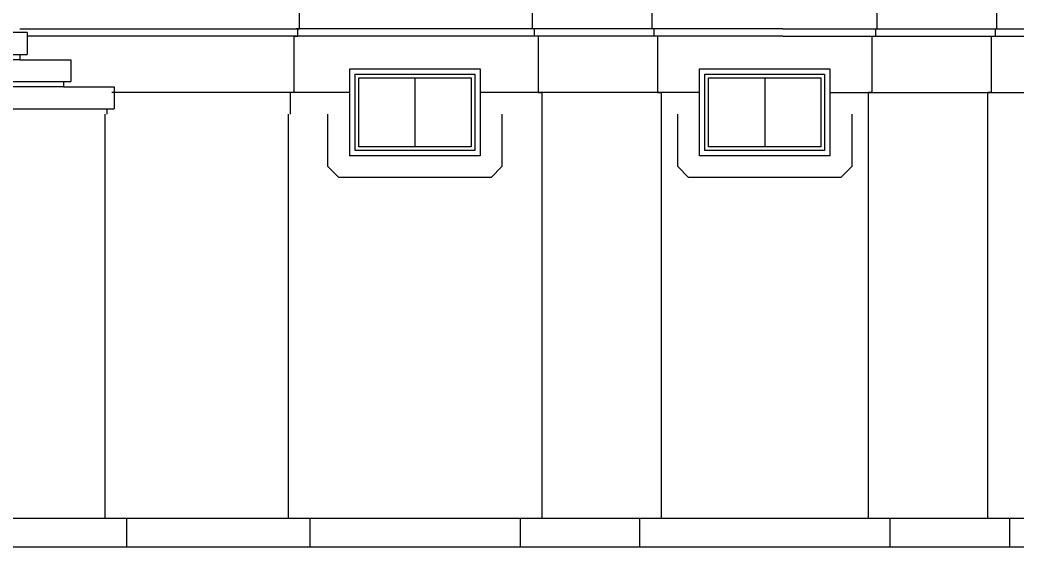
# Model space of a CAD drawing. Header units: metres. Extents: x -770 to 770, y 0 to 641.
# Drawn here: x 101.7 to 376.8, y 0 to 145.5 of the extents above; entities that cross this region are included whole.
import ezdxf

# ---------------------------------------------------------------- set-up
doc = ezdxf.new("R2010")
doc.units = ezdxf.units.M

msp = doc.modelspace()

# ---------------------------------------------------------------- linework, layer by layer
at = {"layer": 'EL-Stair'}
for points in [[(103.71, 142), (-103.09, 142), (-103.09, 136), (103.71, 136)], [(103.71, 142), (103.71, 136)], [(-101.09, 136), (-101.09, 134.5), (-115.09, 134.5), (-115.09, 128.5), (115.71, 128.5)], [(101.71, 136), (101.71, 134.5), (115.71, 134.5), (115.71, 128.5)], [(-113.09, 128.5), (-113.09, 127), (-127.09, 127), (-127.09, 121), (127.71, 121)], [(113.71, 128.5), (113.71, 127), (127.71, 127), (127.71, 121)], [(125.71, 121), (125.71, 119.5)]]:
    msp.add_lwpolyline(points, dxfattribs=at)
at = {"layer": 'EL-Trim', "color": 8}
for p, q in [((101.71, 143), (178.35, 143)), ((312.19, 143), (177.96, 143)), ((312.19, 143), (436.42, 143))]:
    msp.add_line(p, q, dxfattribs=at)
at = {"layer": 'EL-Wall'}
for p, q in [((243.16, 143), (243.16, 148)), ((276.13, 143, -0.34), (276.13, 148, -0.34)), ((338.24, 143, -0.34), (338.24, 148, -0.34)), ((371.18, 143), (371.18, 148)), ((177.31, 141), (178.35, 141)), ((178.35, 141), (178.35, 143)), ((243.62, 143), (243.16, 143)), ((243.62, 143), (243.62, 141)), ((244.66, 141), (243.62, 141)), ((276.59, 143, -0.34), (276.13, 143, -0.34)), ((276.59, 143, -0.34), (276.59, 141, -0.34)), ((277.63, 141, -0.34), (276.59, 141, -0.34)), ((336.74, 141, -0.34), (337.78, 141, -0.34)), ((337.78, 143, -0.34), (337.78, 141, -0.34)), ((337.78, 143, -0.34), (338.24, 143, -0.34)), ((369.68, 141), (370.72, 141)), ((370.72, 143), (370.72, 141)), ((370.72, 143), (371.18, 143))]:
    msp.add_line(p, q, dxfattribs=at)
msp.add_lwpolyline([(178.35, 143), (178.81, 143), (178.81, 148)], dxfattribs=at)
at = {"layer": 'FP-Above'}
for points in [[(227.18, 119.5), (227.18, 109.5), (194.18, 109.5), (194.18, 119.5)], [(226.18, 119.5), (226.18, 110.5), (195.18, 110.5), (195.18, 119.5)], [(210.68, 119.5), (210.68, 110.5)], [(323.68, 119.5), (323.68, 109.5), (290.68, 109.5), (290.68, 119.5)], [(322.68, 119.5), (322.68, 110.5), (291.68, 110.5), (291.68, 119.5)], [(307.18, 119.5), (307.18, 110.5)]]:
    msp.add_lwpolyline(points, dxfattribs=at)
at = {"layer": 'FP-Footing'}
for p, q in [((125.09, 119.5), (125.09, 8)), ((175.69, 119.5), (175.69, 8)), ((245.69, 119.5), (245.69, 8)), ((278.63, 119.5, -0.34), (278.63, 8, -0.34)), ((335.74, 119.5, -0.34), (335.74, 8, -0.34)), ((368.69, 119.5), (368.69, 8)), ((-769.69, 8), (769.69, 8)), ((131.09, 8), (131.09, 0)), ((181.69, 8), (181.69, 0)), ((239.69, 8), (239.69, 0)), ((272.63, 8, -0.34), (272.63, 0, -0.34)), ((341.74, 8, -0.34), (341.74, 0, -0.34)), ((374.69, 8), (374.69, 0)), ((769.69, 0), (-0.31, 0))]:
    msp.add_line(p, q, dxfattribs=at)
for points in [[(234.68, 119.5), (234.68, 105), (231.68, 102), (189.68, 102), (186.68, 105), (186.68, 119.5)], [(228.68, 119.5), (228.68, 108), (192.68, 108), (192.68, 119.5)], [(331.18, 119.5), (331.18, 105), (328.18, 102), (286.18, 102), (283.18, 105), (283.18, 119.5)], [(325.18, 119.5), (325.18, 108), (289.18, 108), (289.18, 119.5)]]:
    msp.add_lwpolyline(points, dxfattribs=at)
at = {"layer": 'FP-Proposed Wall', "color": 1}
for p, q in [((312.19, 141), (103.71, 141)), ((312.19, 141), (437.69, 141)), ((101.71, 134.5), (-101.09, 134.5)), ((113.71, 127), (-113.09, 127)), ((192.68, 125.5), (127.09, 125.5)), ((289.18, 125.5), (228.68, 125.5)), ((325.18, 125.5), (385.68, 125.5))]:
    msp.add_line(p, q, dxfattribs=at)
at = {"layer": 'FP-Proposed Wall'}
for points in [[(177.31, 141), (177.31, 125.5), (176.31, 125.5), (176.31, 119.5)], [(244.69, 141), (244.69, 125.5), (245.69, 125.5), (245.69, 119.5)], [(369.69, 141), (369.69, 125.5), (368.69, 125.5), (368.69, 119.5)]]:
    msp.add_lwpolyline(points, dxfattribs=at)
at = {"layer": 'FP-Proposed Wall', "elevation": -0.34}
for points in [[(277.63, 141), (277.63, 125.5), (278.63, 125.5), (278.63, 119.5)], [(336.74, 141), (336.74, 125.5), (335.74, 125.5), (335.74, 119.5)]]:
    msp.add_lwpolyline(points, dxfattribs=at)
at = {"layer": 'FP-Proposed Wall', "color": 1}
for points in [[(192.68, 119.5), (192.68, 132), (228.68, 132)], [(228.68, 132), (228.68, 119.5)], [(289.18, 119.5), (289.18, 132), (325.18, 132)], [(325.18, 132), (325.18, 119.5)]]:
    msp.add_lwpolyline(points, dxfattribs=at)
at = {"layer": 'FP-Proposed Wall', "color": 8}
for points in [[(194.18, 119.5), (194.18, 130.5), (227.18, 130.5)], [(195.18, 119.5), (195.18, 129.5), (226.18, 129.5)], [(210.68, 129.5), (210.68, 119.5)], [(226.18, 129.5), (226.18, 119.5)], [(227.18, 130.5), (227.18, 119.5)], [(290.68, 119.5), (290.68, 130.5), (323.68, 130.5)], [(291.68, 119.5), (291.68, 129.5), (322.68, 129.5)], [(307.18, 129.5), (307.18, 119.5)], [(322.68, 129.5), (322.68, 119.5)], [(323.68, 130.5), (323.68, 119.5)]]:
    msp.add_lwpolyline(points, dxfattribs=at)

doc.saveas('drawing.dxf')
